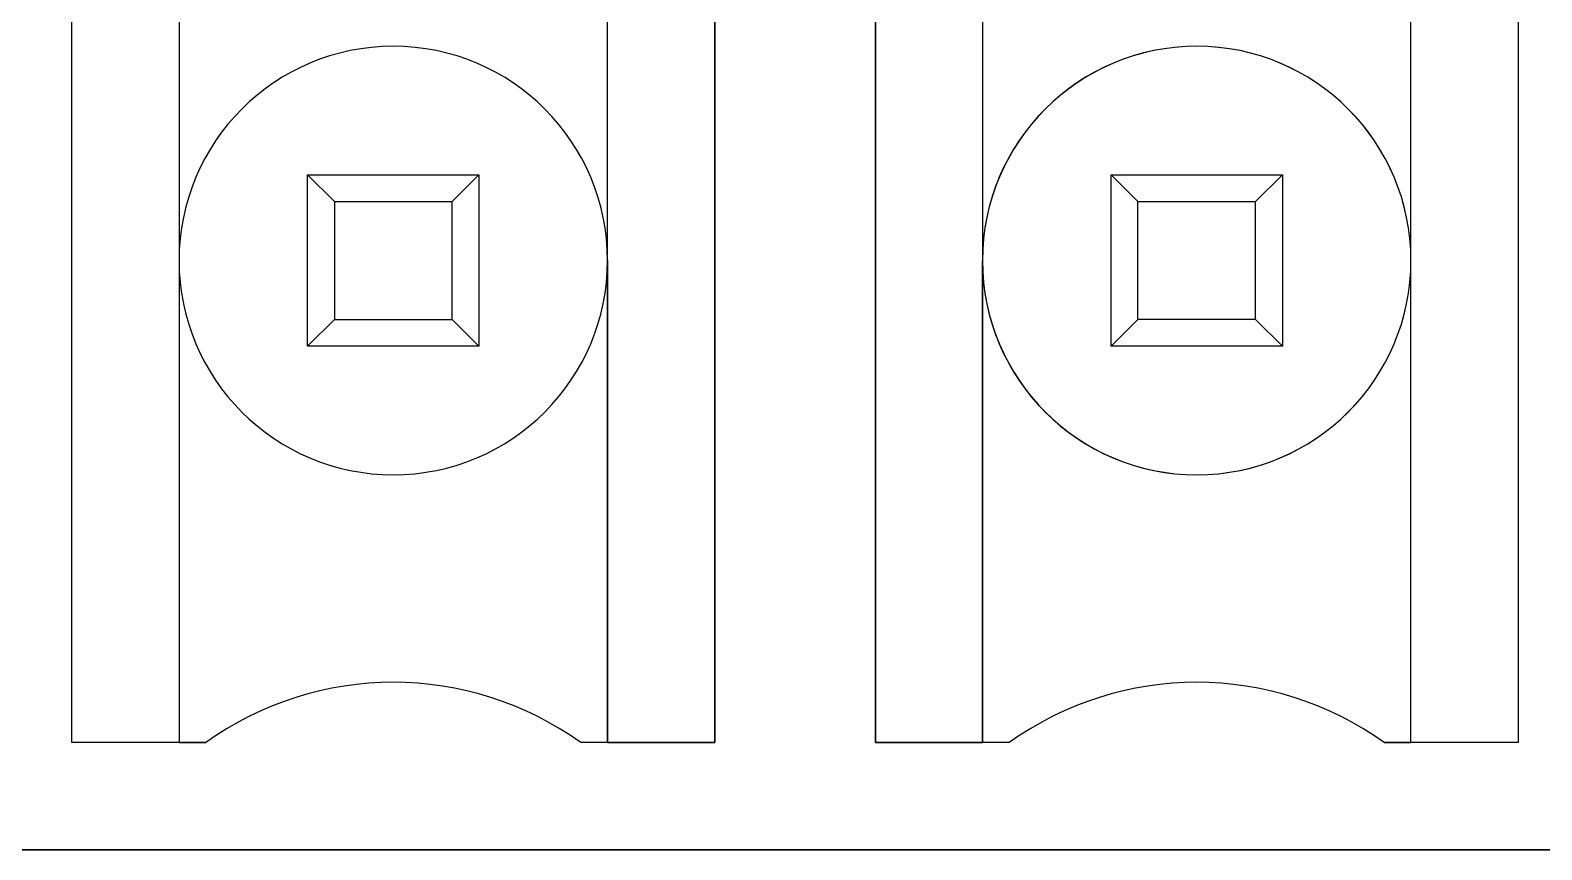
# Model space of a CAD drawing. Header units: millimetres. Extents: x -58 to 58, y -6 to 23.
# Drawn here: x 18.92 to 26.09, y 6.7 to 10.59 of the extents above; entities that cross this region are included whole.
import ezdxf

# ---------------------------------------------------------------- set-up
doc = ezdxf.new("R2010")
doc.units = ezdxf.units.MM
doc.header["$MEASUREMENT"] = 0
doc.layers.add('CL57_ASM', color=7, linetype='CONTINUOUS')

msp = doc.modelspace()

# ---------------------------------------------------------------- linework, layer by layer
at = {"layer": 'CL57_ASM'}
for p, q in [((19.1205, 7.208), (19.1205, 11.78)), ((19.1205, 7.208, -8.128), (19.1205, 11.78, -8.128)), ((19.1205, 7.208), (19.1205, 11.78)), ((19.1205, 7.208, -8.128), (19.1205, 11.78, -8.128)), ((19.1205, 7.208), (19.1205, 11.78)), ((19.1205, 7.208, -8.128), (19.1205, 11.78, -8.128)), ((19.1205, 7.208), (19.1205, 11.78)), ((19.1205, 7.208, -8.128), (19.1205, 11.78, -8.128)), ((19.1205, 7.208), (19.1205, 11.78)), ((19.1205, 7.208, -8.128), (19.1205, 11.78, -8.128)), ((19.1205, 7.208), (19.1205, 11.78)), ((19.1205, 7.208, -8.128), (19.1205, 11.78, -8.128)), ((19.6285, 11.78, -6.985), (19.6285, 9.494, -6.985)), ((19.6285, 11.78, -6.985), (19.6285, 9.494, -6.985)), ((19.6285, 11.78, -8.128), (19.6285, 7.208, -8.128)), ((19.6285, 11.78, -8.128), (19.6285, 7.208, -8.128)), ((19.6285, 11.78, -6.985), (19.6285, 9.494, -6.985)), ((19.6285, 11.78, -6.985), (19.6285, 9.494, -6.985)), ((19.6285, 11.78, -8.128), (19.6285, 7.208, -8.128)), ((19.6285, 11.78, -8.128), (19.6285, 7.208, -8.128)), ((19.6285, 11.78, -6.985), (19.6285, 9.494, -6.985)), ((19.6285, 11.78, -6.985), (19.6285, 9.494, -6.985)), ((19.6285, 11.78, -8.128), (19.6285, 7.208, -8.128)), ((19.6285, 11.78, -8.128), (19.6285, 7.208, -8.128)), ((21.6605, 9.494, -6.985), (21.6605, 11.78, -6.985)), ((21.6605, 9.494, -6.985), (21.6605, 11.78, -6.985)), ((21.6605, 7.208, -8.128), (21.6605, 11.78, -8.128)), ((21.6605, 7.208, -8.128), (21.6605, 11.78, -8.128)), ((21.6605, 9.494, -6.985), (21.6605, 11.78, -6.985)), ((21.6605, 9.494, -6.985), (21.6605, 11.78, -6.985)), ((21.6605, 7.208, -8.128), (21.6605, 11.78, -8.128)), ((21.6605, 7.208, -8.128), (21.6605, 11.78, -8.128)), ((21.6605, 9.494, -6.985), (21.6605, 11.78, -6.985)), ((21.6605, 9.494, -6.985), (21.6605, 11.78, -6.985)), ((21.6605, 7.208, -8.128), (21.6605, 11.78, -8.128)), ((21.6605, 7.208, -8.128), (21.6605, 11.78, -8.128)), ((22.1685, 11.78), (22.1685, 7.208)), ((22.1685, 7.208, -8.128), (22.1685, 11.78, -8.128)), ((22.1685, 11.78), (22.1685, 7.208)), ((22.1685, 7.208, -8.128), (22.1685, 11.78, -8.128)), ((22.1685, 11.78), (22.1685, 7.208)), ((22.1685, 7.208, -8.128), (22.1685, 11.78, -8.128)), ((22.1685, 11.78), (22.1685, 7.208)), ((22.1685, 7.208, -8.128), (22.1685, 11.78, -8.128)), ((22.1685, 11.78), (22.1685, 7.208)), ((22.1685, 7.208, -8.128), (22.1685, 11.78, -8.128)), ((22.1685, 11.78), (22.1685, 7.208)), ((22.1685, 7.208, -8.128), (22.1685, 11.78, -8.128)), ((22.9305, 7.208), (22.9305, 11.78)), ((22.9305, 11.78, -8.128), (22.9305, 7.208, -8.128)), ((22.9305, 7.208), (22.9305, 11.78)), ((22.9305, 11.78, -8.128), (22.9305, 7.208, -8.128)), ((22.9305, 7.208), (22.9305, 11.78)), ((22.9305, 11.78, -8.128), (22.9305, 7.208, -8.128)), ((22.9305, 7.208), (22.9305, 11.78)), ((22.9305, 11.78, -8.128), (22.9305, 7.208, -8.128)), ((22.9305, 7.208), (22.9305, 11.78)), ((22.9305, 11.78, -8.128), (22.9305, 7.208, -8.128)), ((22.9305, 7.208), (22.9305, 11.78)), ((22.9305, 11.78, -8.128), (22.9305, 7.208, -8.128)), ((23.4385, 11.78, -6.985), (23.4385, 9.49543, -6.985)), ((23.4385, 11.78, -8.128), (23.4385, 7.208, -8.128)), ((23.4385, 11.78, -6.985), (23.4385, 9.49543, -6.985)), ((23.4385, 11.78, -8.128), (23.4385, 7.208, -8.128)), ((23.4385, 11.78, -6.985), (23.4385, 9.49543, -6.985)), ((23.4385, 11.78, -8.128), (23.4385, 7.208, -8.128)), ((23.4385, 11.78, -6.985), (23.4385, 9.49543, -6.985)), ((23.4385, 11.78, -8.128), (23.4385, 7.208, -8.128)), ((23.4385, 11.78, -6.985), (23.4385, 9.49543, -6.985)), ((23.4385, 11.78, -8.128), (23.4385, 7.208, -8.128)), ((23.4385, 11.78, -6.985), (23.4385, 9.49543, -6.985)), ((23.4385, 11.78, -8.128), (23.4385, 7.208, -8.128)), ((25.4705, 9.494, -6.985), (25.4705, 11.78, -6.985)), ((25.4705, 9.494, -6.985), (25.4705, 11.78, -6.985)), ((25.4705, 7.208, -8.128), (25.4705, 11.78, -8.128)), ((25.4705, 7.208, -8.128), (25.4705, 11.78, -8.128)), ((25.4705, 9.494, -6.985), (25.4705, 11.78, -6.985)), ((25.4705, 9.494, -6.985), (25.4705, 11.78, -6.985)), ((25.4705, 7.208, -8.128), (25.4705, 11.78, -8.128)), ((25.4705, 7.208, -8.128), (25.4705, 11.78, -8.128)), ((25.4705, 9.494, -6.985), (25.4705, 11.78, -6.985)), ((25.4705, 9.494, -6.985), (25.4705, 11.78, -6.985)), ((25.4705, 7.208, -8.128), (25.4705, 11.78, -8.128)), ((25.4705, 7.208, -8.128), (25.4705, 11.78, -8.128)), ((25.9785, 11.78), (25.9785, 7.208)), ((25.9785, 11.78, -8.128), (25.9785, 7.208, -8.128)), ((25.9785, 11.78), (25.9785, 7.208)), ((25.9785, 11.78, -8.128), (25.9785, 7.208, -8.128)), ((25.9785, 11.78), (25.9785, 7.208)), ((25.9785, 11.78, -8.128), (25.9785, 7.208, -8.128)), ((25.9785, 11.78), (25.9785, 7.208)), ((25.9785, 11.78, -8.128), (25.9785, 7.208, -8.128)), ((25.9785, 11.78), (25.9785, 7.208)), ((25.9785, 11.78, -8.128), (25.9785, 7.208, -8.128)), ((25.9785, 11.78), (25.9785, 7.208)), ((25.9785, 11.78, -8.128), (25.9785, 7.208, -8.128)), ((20.2381, 9.0876, -5.969), (20.2381, 9.9004, -5.969)), ((20.2381, 9.9004, -5.969), (21.0509, 9.9004, -5.969)), ((20.2381, 9.0876, -5.969), (20.2381, 9.9004, -5.969)), ((20.2381, 9.9004, -2.032), (20.2381, 9.9004, -5.969)), ((20.2381, 9.0876, -2.032), (20.2381, 9.9004, -2.032)), ((20.2381, 9.9004, -2.032), (20.2381, 9.9004, -5.969)), ((20.2381, 9.9004, -2.032), (21.0509, 9.9004, -2.032)), ((20.2381, 9.9004, -5.969), (21.0509, 9.9004, -5.969)), ((20.2381, 9.9004, -2.032), (21.0509, 9.9004, -2.032)), ((20.2381, 9.9004, -2.032), (20.3651, 9.7734, -1.27)), ((20.2381, 9.0876, -2.032), (20.2381, 9.9004, -2.032)), ((20.2381, 9.9004, -2.032), (20.3651, 9.7734, -1.27)), ((20.2381, 9.0876, -5.969), (20.2381, 9.9004, -5.969)), ((20.2381, 9.9004, -5.969), (21.0509, 9.9004, -5.969)), ((20.2381, 9.0876, -5.969), (20.2381, 9.9004, -5.969)), ((20.2381, 9.9004, -2.032), (20.2381, 9.9004, -5.969)), ((20.2381, 9.0876, -2.032), (20.2381, 9.9004, -2.032)), ((20.2381, 9.9004, -2.032), (20.2381, 9.9004, -5.969)), ((20.2381, 9.9004, -2.032), (21.0509, 9.9004, -2.032)), ((20.2381, 9.9004, -5.969), (21.0509, 9.9004, -5.969)), ((20.2381, 9.9004, -2.032), (21.0509, 9.9004, -2.032)), ((20.2381, 9.9004, -2.032), (20.3651, 9.7734, -1.27)), ((20.2381, 9.0876, -2.032), (20.2381, 9.9004, -2.032)), ((20.2381, 9.9004, -2.032), (20.3651, 9.7734, -1.27)), ((20.2381, 9.0876, -5.969), (20.2381, 9.9004, -5.969)), ((20.2381, 9.9004, -5.969), (21.0509, 9.9004, -5.969)), ((20.2381, 9.0876, -5.969), (20.2381, 9.9004, -5.969)), ((20.2381, 9.9004, -2.032), (20.2381, 9.9004, -5.969)), ((20.2381, 9.0876, -2.032), (20.2381, 9.9004, -2.032)), ((20.2381, 9.9004, -2.032), (20.2381, 9.9004, -5.969)), ((20.2381, 9.9004, -2.032), (21.0509, 9.9004, -2.032)), ((20.2381, 9.9004, -5.969), (21.0509, 9.9004, -5.969)), ((20.2381, 9.9004, -2.032), (21.0509, 9.9004, -2.032)), ((20.2381, 9.9004, -2.032), (20.3651, 9.7734, -1.27)), ((20.2381, 9.0876, -2.032), (20.2381, 9.9004, -2.032)), ((20.2381, 9.9004, -2.032), (20.3651, 9.7734, -1.27)), ((20.9239, 9.7734, -1.27), (21.0509, 9.9004, -2.032)), ((20.9239, 9.7734, -1.27), (21.0509, 9.9004, -2.032)), ((20.9239, 9.7734, -1.27), (21.0509, 9.9004, -2.032)), ((20.9239, 9.7734, -1.27), (21.0509, 9.9004, -2.032)), ((20.9239, 9.7734, -1.27), (21.0509, 9.9004, -2.032)), ((20.9239, 9.7734, -1.27), (21.0509, 9.9004, -2.032)), ((21.0509, 9.9004, -5.969), (21.0509, 9.0876, -5.969)), ((21.0509, 9.9004, -5.969), (21.0509, 9.9004, -2.032)), ((21.0509, 9.9004, -2.032), (21.0509, 9.0876, -2.032)), ((21.0509, 9.9004, -5.969), (21.0509, 9.0876, -5.969)), ((21.0509, 9.9004, -5.969), (21.0509, 9.9004, -2.032)), ((21.0509, 9.9004, -2.032), (21.0509, 9.0876, -2.032)), ((21.0509, 9.9004, -5.969), (21.0509, 9.0876, -5.969)), ((21.0509, 9.9004, -5.969), (21.0509, 9.9004, -2.032)), ((21.0509, 9.9004, -2.032), (21.0509, 9.0876, -2.032)), ((21.0509, 9.9004, -5.969), (21.0509, 9.0876, -5.969)), ((21.0509, 9.9004, -5.969), (21.0509, 9.9004, -2.032)), ((21.0509, 9.9004, -2.032), (21.0509, 9.0876, -2.032)), ((21.0509, 9.9004, -5.969), (21.0509, 9.0876, -5.969)), ((21.0509, 9.9004, -5.969), (21.0509, 9.9004, -2.032)), ((21.0509, 9.9004, -2.032), (21.0509, 9.0876, -2.032)), ((21.0509, 9.9004, -5.969), (21.0509, 9.0876, -5.969)), ((21.0509, 9.9004, -5.969), (21.0509, 9.9004, -2.032)), ((21.0509, 9.9004, -2.032), (21.0509, 9.0876, -2.032)), ((24.0481, 9.9004, -5.969), (24.8609, 9.9004, -5.969)), ((24.0481, 9.0876, -5.969), (24.0481, 9.9004, -5.969)), ((24.0481, 9.0876, -5.969), (24.0481, 9.9004, -5.969)), ((24.0481, 9.9004, -2.032), (24.0481, 9.9004, -5.969)), ((24.0481, 9.0876, -2.032), (24.0481, 9.9004, -2.032)), ((24.0481, 9.9004, -2.032), (24.0481, 9.9004, -5.969)), ((24.0481, 9.9004, -2.032), (24.8609, 9.9004, -2.032)), ((24.0481, 9.9004, -5.969), (24.8609, 9.9004, -5.969)), ((24.0481, 9.0876, -2.032), (24.0481, 9.9004, -2.032)), ((24.1751, 9.7734, -1.27), (24.0481, 9.9004, -2.032)), ((24.0481, 9.9004, -2.032), (24.8609, 9.9004, -2.032)), ((24.1751, 9.7734, -1.27), (24.0481, 9.9004, -2.032)), ((24.0481, 9.9004, -5.969), (24.8609, 9.9004, -5.969)), ((24.0481, 9.0876, -5.969), (24.0481, 9.9004, -5.969)), ((24.0481, 9.0876, -5.969), (24.0481, 9.9004, -5.969)), ((24.0481, 9.9004, -2.032), (24.0481, 9.9004, -5.969)), ((24.0481, 9.0876, -2.032), (24.0481, 9.9004, -2.032)), ((24.0481, 9.9004, -2.032), (24.0481, 9.9004, -5.969)), ((24.0481, 9.9004, -2.032), (24.8609, 9.9004, -2.032)), ((24.0481, 9.9004, -5.969), (24.8609, 9.9004, -5.969)), ((24.0481, 9.0876, -2.032), (24.0481, 9.9004, -2.032)), ((24.1751, 9.7734, -1.27), (24.0481, 9.9004, -2.032)), ((24.0481, 9.9004, -2.032), (24.8609, 9.9004, -2.032)), ((24.1751, 9.7734, -1.27), (24.0481, 9.9004, -2.032)), ((24.0481, 9.9004, -5.969), (24.8609, 9.9004, -5.969)), ((24.0481, 9.0876, -5.969), (24.0481, 9.9004, -5.969)), ((24.0481, 9.0876, -5.969), (24.0481, 9.9004, -5.969)), ((24.0481, 9.9004, -2.032), (24.0481, 9.9004, -5.969)), ((24.0481, 9.0876, -2.032), (24.0481, 9.9004, -2.032)), ((24.0481, 9.9004, -2.032), (24.0481, 9.9004, -5.969)), ((24.0481, 9.9004, -2.032), (24.8609, 9.9004, -2.032)), ((24.0481, 9.9004, -5.969), (24.8609, 9.9004, -5.969)), ((24.0481, 9.0876, -2.032), (24.0481, 9.9004, -2.032)), ((24.1751, 9.7734, -1.27), (24.0481, 9.9004, -2.032)), ((24.0481, 9.9004, -2.032), (24.8609, 9.9004, -2.032)), ((24.1751, 9.7734, -1.27), (24.0481, 9.9004, -2.032)), ((24.7339, 9.7734, -1.27), (24.8609, 9.9004, -2.032)), ((24.7339, 9.7734, -1.27), (24.8609, 9.9004, -2.032)), ((24.7339, 9.7734, -1.27), (24.8609, 9.9004, -2.032)), ((24.7339, 9.7734, -1.27), (24.8609, 9.9004, -2.032)), ((24.7339, 9.7734, -1.27), (24.8609, 9.9004, -2.032)), ((24.7339, 9.7734, -1.27), (24.8609, 9.9004, -2.032)), ((24.8609, 9.9004, -5.969), (24.8609, 9.0876, -5.969)), ((24.8609, 9.9004, -2.032), (24.8609, 9.9004, -5.969)), ((24.8609, 9.9004, -2.032), (24.8609, 9.9004, -5.969)), ((24.8609, 9.9004, -2.032), (24.8609, 9.0876, -2.032)), ((24.8609, 9.9004, -5.969), (24.8609, 9.0876, -5.969)), ((24.8609, 9.9004, -2.032), (24.8609, 9.0876, -2.032)), ((24.8609, 9.9004, -5.969), (24.8609, 9.0876, -5.969)), ((24.8609, 9.9004, -2.032), (24.8609, 9.9004, -5.969)), ((24.8609, 9.9004, -2.032), (24.8609, 9.9004, -5.969)), ((24.8609, 9.9004, -2.032), (24.8609, 9.0876, -2.032)), ((24.8609, 9.9004, -5.969), (24.8609, 9.0876, -5.969)), ((24.8609, 9.9004, -2.032), (24.8609, 9.0876, -2.032)), ((24.8609, 9.9004, -5.969), (24.8609, 9.0876, -5.969)), ((24.8609, 9.9004, -2.032), (24.8609, 9.9004, -5.969)), ((24.8609, 9.9004, -2.032), (24.8609, 9.9004, -5.969)), ((24.8609, 9.9004, -2.032), (24.8609, 9.0876, -2.032)), ((24.8609, 9.9004, -5.969), (24.8609, 9.0876, -5.969)), ((24.8609, 9.9004, -2.032), (24.8609, 9.0876, -2.032)), ((20.3651, 9.7734, -1.27), (20.9239, 9.7734, -1.27)), ((20.3651, 9.7734, -1.27), (20.3651, 9.2146, -1.27)), ((20.3651, 9.7734, -1.27), (20.9239, 9.7734, -1.27)), ((20.3651, 9.7734, -1.27), (20.3651, 9.2146, -1.27)), ((20.3651, 9.7734, -1.27), (20.9239, 9.7734, -1.27)), ((20.3651, 9.7734, -1.27), (20.3651, 9.2146, -1.27)), ((20.3651, 9.7734, -1.27), (20.9239, 9.7734, -1.27)), ((20.3651, 9.7734, -1.27), (20.3651, 9.2146, -1.27)), ((20.3651, 9.7734, -1.27), (20.9239, 9.7734, -1.27)), ((20.3651, 9.7734, -1.27), (20.3651, 9.2146, -1.27)), ((20.3651, 9.7734, -1.27), (20.9239, 9.7734, -1.27)), ((20.3651, 9.7734, -1.27), (20.3651, 9.2146, -1.27)), ((20.9239, 9.2146, -1.27), (20.9239, 9.7734, -1.27)), ((20.9239, 9.2146, -1.27), (20.9239, 9.7734, -1.27)), ((20.9239, 9.2146, -1.27), (20.9239, 9.7734, -1.27)), ((20.9239, 9.2146, -1.27), (20.9239, 9.7734, -1.27)), ((20.9239, 9.2146, -1.27), (20.9239, 9.7734, -1.27)), ((20.9239, 9.2146, -1.27), (20.9239, 9.7734, -1.27)), ((24.1751, 9.2146, -1.27), (24.1751, 9.7734, -1.27)), ((24.1751, 9.7734, -1.27), (24.7339, 9.7734, -1.27)), ((24.1751, 9.2146, -1.27), (24.1751, 9.7734, -1.27)), ((24.1751, 9.7734, -1.27), (24.7339, 9.7734, -1.27)), ((24.1751, 9.2146, -1.27), (24.1751, 9.7734, -1.27)), ((24.1751, 9.7734, -1.27), (24.7339, 9.7734, -1.27)), ((24.1751, 9.2146, -1.27), (24.1751, 9.7734, -1.27)), ((24.1751, 9.7734, -1.27), (24.7339, 9.7734, -1.27)), ((24.1751, 9.2146, -1.27), (24.1751, 9.7734, -1.27)), ((24.1751, 9.7734, -1.27), (24.7339, 9.7734, -1.27)), ((24.1751, 9.2146, -1.27), (24.1751, 9.7734, -1.27)), ((24.1751, 9.7734, -1.27), (24.7339, 9.7734, -1.27)), ((24.7339, 9.2146, -1.27), (24.7339, 9.7734, -1.27)), ((24.7339, 9.2146, -1.27), (24.7339, 9.7734, -1.27)), ((24.7339, 9.2146, -1.27), (24.7339, 9.7734, -1.27)), ((24.7339, 9.2146, -1.27), (24.7339, 9.7734, -1.27)), ((24.7339, 9.2146, -1.27), (24.7339, 9.7734, -1.27)), ((24.7339, 9.2146, -1.27), (24.7339, 9.7734, -1.27)), ((19.6285, 9.494, -6.985), (19.6285, 7.208, -6.985)), ((19.6285, 9.494, -6.985), (19.6285, 7.208, -6.985)), ((19.6285, 9.494, -5.969), (19.6285, 9.494, -6.985)), ((19.6285, 9.494, -5.969), (19.6285, 9.494, -6.985)), ((19.6285, 9.494, -6.985), (19.6285, 7.208, -6.985)), ((19.6285, 9.494, -6.985), (19.6285, 7.208, -6.985)), ((19.6285, 9.494, -5.969), (19.6285, 9.494, -6.985)), ((19.6285, 9.494, -5.969), (19.6285, 9.494, -6.985)), ((19.6285, 9.494, -6.985), (19.6285, 7.208, -6.985)), ((19.6285, 9.494, -6.985), (19.6285, 7.208, -6.985)), ((19.6285, 9.494, -5.969), (19.6285, 9.494, -6.985)), ((19.6285, 9.494, -5.969), (19.6285, 9.494, -6.985)), ((21.6605, 9.494, -6.985), (21.6605, 7.208, -6.985)), ((21.6605, 9.494, -6.985), (21.6605, 7.208, -6.985)), ((21.6605, 9.494, -6.985), (21.6605, 9.494, -5.969)), ((21.6605, 9.494, -6.985), (21.6605, 9.494, -5.969)), ((21.6605, 9.494, -6.985), (21.6605, 7.208, -6.985)), ((21.6605, 9.494, -6.985), (21.6605, 7.208, -6.985)), ((21.6605, 9.494, -6.985), (21.6605, 9.494, -5.969)), ((21.6605, 9.494, -6.985), (21.6605, 9.494, -5.969)), ((21.6605, 9.494, -6.985), (21.6605, 7.208, -6.985)), ((21.6605, 9.494, -6.985), (21.6605, 7.208, -6.985)), ((21.6605, 9.494, -6.985), (21.6605, 9.494, -5.969)), ((21.6605, 9.494, -6.985), (21.6605, 9.494, -5.969)), ((23.4385, 9.494, -5.969), (23.4385, 9.494, -6.985)), ((23.4385, 9.494, -5.969), (23.4385, 9.494, -6.985)), ((23.4385, 9.494, -5.969), (23.4385, 9.494, -6.985)), ((23.4385, 9.494, -5.969), (23.4385, 9.494, -6.985)), ((23.4385, 9.494, -5.969), (23.4385, 9.494, -6.985)), ((23.4385, 9.494, -5.969), (23.4385, 9.494, -6.985)), ((23.4385, 7.208, -6.985), (23.4385, 9.49257, -6.985)), ((23.4385, 7.208, -6.985), (23.4385, 9.49257, -6.985)), ((23.4385, 7.208, -6.985), (23.4385, 9.49257, -6.985)), ((23.4385, 7.208, -6.985), (23.4385, 9.49257, -6.985)), ((23.4385, 7.208, -6.985), (23.4385, 9.49257, -6.985)), ((23.4385, 7.208, -6.985), (23.4385, 9.49257, -6.985)), ((25.4705, 7.208, -6.985), (25.4705, 9.494, -6.985)), ((25.4705, 7.208, -6.985), (25.4705, 9.494, -6.985)), ((25.4705, 9.494, -6.985), (25.4705, 9.494, -5.969)), ((25.4705, 9.494, -6.985), (25.4705, 9.494, -5.969)), ((25.4705, 7.208, -6.985), (25.4705, 9.494, -6.985)), ((25.4705, 7.208, -6.985), (25.4705, 9.494, -6.985)), ((25.4705, 9.494, -6.985), (25.4705, 9.494, -5.969)), ((25.4705, 9.494, -6.985), (25.4705, 9.494, -5.969)), ((25.4705, 7.208, -6.985), (25.4705, 9.494, -6.985)), ((25.4705, 7.208, -6.985), (25.4705, 9.494, -6.985)), ((25.4705, 9.494, -6.985), (25.4705, 9.494, -5.969)), ((25.4705, 9.494, -6.985), (25.4705, 9.494, -5.969)), ((20.3651, 9.2146, -1.27), (20.2381, 9.0876, -2.032)), ((20.3651, 9.2146, -1.27), (20.2381, 9.0876, -2.032)), ((20.3651, 9.2146, -1.27), (20.2381, 9.0876, -2.032)), ((20.3651, 9.2146, -1.27), (20.2381, 9.0876, -2.032)), ((20.3651, 9.2146, -1.27), (20.2381, 9.0876, -2.032)), ((20.3651, 9.2146, -1.27), (20.2381, 9.0876, -2.032)), ((20.3651, 9.2146, -1.27), (20.9239, 9.2146, -1.27)), ((20.3651, 9.2146, -1.27), (20.9239, 9.2146, -1.27)), ((20.3651, 9.2146, -1.27), (20.9239, 9.2146, -1.27)), ((20.3651, 9.2146, -1.27), (20.9239, 9.2146, -1.27)), ((20.3651, 9.2146, -1.27), (20.9239, 9.2146, -1.27)), ((20.3651, 9.2146, -1.27), (20.9239, 9.2146, -1.27)), ((20.9239, 9.2146, -1.27), (21.0509, 9.0876, -2.032)), ((20.9239, 9.2146, -1.27), (21.0509, 9.0876, -2.032)), ((20.9239, 9.2146, -1.27), (21.0509, 9.0876, -2.032)), ((20.9239, 9.2146, -1.27), (21.0509, 9.0876, -2.032)), ((20.9239, 9.2146, -1.27), (21.0509, 9.0876, -2.032)), ((20.9239, 9.2146, -1.27), (21.0509, 9.0876, -2.032)), ((24.1751, 9.2146, -1.27), (24.0481, 9.0876, -2.032)), ((24.1751, 9.2146, -1.27), (24.0481, 9.0876, -2.032)), ((24.1751, 9.2146, -1.27), (24.0481, 9.0876, -2.032)), ((24.1751, 9.2146, -1.27), (24.0481, 9.0876, -2.032)), ((24.1751, 9.2146, -1.27), (24.0481, 9.0876, -2.032)), ((24.1751, 9.2146, -1.27), (24.0481, 9.0876, -2.032)), ((24.7339, 9.2146, -1.27), (24.1751, 9.2146, -1.27)), ((24.7339, 9.2146, -1.27), (24.1751, 9.2146, -1.27)), ((24.7339, 9.2146, -1.27), (24.1751, 9.2146, -1.27)), ((24.7339, 9.2146, -1.27), (24.1751, 9.2146, -1.27)), ((24.7339, 9.2146, -1.27), (24.1751, 9.2146, -1.27)), ((24.7339, 9.2146, -1.27), (24.1751, 9.2146, -1.27)), ((24.8609, 9.0876, -2.032), (24.7339, 9.2146, -1.27)), ((24.8609, 9.0876, -2.032), (24.7339, 9.2146, -1.27)), ((24.8609, 9.0876, -2.032), (24.7339, 9.2146, -1.27)), ((24.8609, 9.0876, -2.032), (24.7339, 9.2146, -1.27)), ((24.8609, 9.0876, -2.032), (24.7339, 9.2146, -1.27)), ((24.8609, 9.0876, -2.032), (24.7339, 9.2146, -1.27)), ((21.0509, 9.0876, -5.969), (20.2381, 9.0876, -5.969)), ((21.0509, 9.0876, -5.969), (20.2381, 9.0876, -5.969)), ((20.2381, 9.0876, -2.032), (20.2381, 9.0876, -5.969)), ((21.0509, 9.0876, -2.032), (20.2381, 9.0876, -2.032)), ((20.2381, 9.0876, -2.032), (20.2381, 9.0876, -5.969)), ((21.0509, 9.0876, -2.032), (20.2381, 9.0876, -2.032)), ((21.0509, 9.0876, -5.969), (20.2381, 9.0876, -5.969)), ((21.0509, 9.0876, -5.969), (20.2381, 9.0876, -5.969)), ((20.2381, 9.0876, -2.032), (20.2381, 9.0876, -5.969)), ((21.0509, 9.0876, -2.032), (20.2381, 9.0876, -2.032)), ((20.2381, 9.0876, -2.032), (20.2381, 9.0876, -5.969)), ((21.0509, 9.0876, -2.032), (20.2381, 9.0876, -2.032)), ((21.0509, 9.0876, -5.969), (20.2381, 9.0876, -5.969)), ((21.0509, 9.0876, -5.969), (20.2381, 9.0876, -5.969)), ((20.2381, 9.0876, -2.032), (20.2381, 9.0876, -5.969)), ((21.0509, 9.0876, -2.032), (20.2381, 9.0876, -2.032)), ((20.2381, 9.0876, -2.032), (20.2381, 9.0876, -5.969)), ((21.0509, 9.0876, -2.032), (20.2381, 9.0876, -2.032)), ((21.0509, 9.0876, -2.032), (21.0509, 9.0876, -5.969)), ((21.0509, 9.0876, -2.032), (21.0509, 9.0876, -5.969)), ((21.0509, 9.0876, -2.032), (21.0509, 9.0876, -5.969)), ((21.0509, 9.0876, -2.032), (21.0509, 9.0876, -5.969)), ((21.0509, 9.0876, -2.032), (21.0509, 9.0876, -5.969)), ((21.0509, 9.0876, -2.032), (21.0509, 9.0876, -5.969)), ((24.8609, 9.0876, -5.969), (24.0481, 9.0876, -5.969)), ((24.0481, 9.0876, -5.969), (24.0481, 9.0876, -2.032)), ((24.8609, 9.0876, -5.969), (24.0481, 9.0876, -5.969)), ((24.0481, 9.0876, -5.969), (24.0481, 9.0876, -2.032)), ((24.8609, 9.0876, -2.032), (24.0481, 9.0876, -2.032)), ((24.8609, 9.0876, -2.032), (24.0481, 9.0876, -2.032)), ((24.8609, 9.0876, -5.969), (24.0481, 9.0876, -5.969)), ((24.0481, 9.0876, -5.969), (24.0481, 9.0876, -2.032)), ((24.8609, 9.0876, -5.969), (24.0481, 9.0876, -5.969)), ((24.0481, 9.0876, -5.969), (24.0481, 9.0876, -2.032)), ((24.8609, 9.0876, -2.032), (24.0481, 9.0876, -2.032)), ((24.8609, 9.0876, -2.032), (24.0481, 9.0876, -2.032)), ((24.8609, 9.0876, -5.969), (24.0481, 9.0876, -5.969)), ((24.0481, 9.0876, -5.969), (24.0481, 9.0876, -2.032)), ((24.8609, 9.0876, -5.969), (24.0481, 9.0876, -5.969)), ((24.0481, 9.0876, -5.969), (24.0481, 9.0876, -2.032)), ((24.8609, 9.0876, -2.032), (24.0481, 9.0876, -2.032)), ((24.8609, 9.0876, -2.032), (24.0481, 9.0876, -2.032)), ((24.8609, 9.0876, -2.032), (24.8609, 9.0876, -5.969)), ((24.8609, 9.0876, -2.032), (24.8609, 9.0876, -5.969)), ((24.8609, 9.0876, -2.032), (24.8609, 9.0876, -5.969)), ((24.8609, 9.0876, -2.032), (24.8609, 9.0876, -5.969)), ((24.8609, 9.0876, -2.032), (24.8609, 9.0876, -5.969)), ((24.8609, 9.0876, -2.032), (24.8609, 9.0876, -5.969)), ((19.7555, 7.208), (19.1205, 7.208)), ((19.6285, 7.208, -8.128), (19.1205, 7.208, -8.128)), ((19.1205, 7.208, -8.128), (19.1205, 7.208)), ((19.7555, 7.208), (19.1205, 7.208)), ((19.1205, 7.208, -8.128), (19.1205, 7.208)), ((19.6285, 7.208, -8.128), (19.1205, 7.208, -8.128)), ((19.7555, 7.208), (19.1205, 7.208)), ((19.6285, 7.208, -8.128), (19.1205, 7.208, -8.128)), ((19.1205, 7.208, -8.128), (19.1205, 7.208)), ((19.7555, 7.208), (19.1205, 7.208)), ((19.1205, 7.208, -8.128), (19.1205, 7.208)), ((19.6285, 7.208, -8.128), (19.1205, 7.208, -8.128)), ((19.7555, 7.208), (19.1205, 7.208)), ((19.6285, 7.208, -8.128), (19.1205, 7.208, -8.128)), ((19.1205, 7.208, -8.128), (19.1205, 7.208)), ((19.7555, 7.208), (19.1205, 7.208)), ((19.1205, 7.208, -8.128), (19.1205, 7.208)), ((19.6285, 7.208, -8.128), (19.1205, 7.208, -8.128)), ((19.6285, 7.208, -6.985), (19.7555, 7.208, -6.985)), ((19.6285, 7.208, -6.985), (19.7555, 7.208, -6.985)), ((19.6285, 7.208, -6.985), (19.6285, 7.208, -8.128)), ((19.6285, 7.208, -6.985), (19.6285, 7.208, -8.128)), ((19.6285, 7.208, -6.985), (19.7555, 7.208, -6.985)), ((19.6285, 7.208, -6.985), (19.7555, 7.208, -6.985)), ((19.6285, 7.208, -6.985), (19.6285, 7.208, -8.128)), ((19.6285, 7.208, -6.985), (19.6285, 7.208, -8.128)), ((19.6285, 7.208, -6.985), (19.7555, 7.208, -6.985)), ((19.6285, 7.208, -6.985), (19.7555, 7.208, -6.985)), ((19.6285, 7.208, -6.985), (19.6285, 7.208, -8.128)), ((19.6285, 7.208, -6.985), (19.6285, 7.208, -8.128)), ((19.7555, 7.208, -6.985), (19.7555, 7.208)), ((19.7555, 7.208, -6.985), (19.7555, 7.208)), ((19.7555, 7.208, -6.985), (19.7555, 7.208)), ((19.7555, 7.208, -6.985), (19.7555, 7.208)), ((19.7555, 7.208, -6.985), (19.7555, 7.208)), ((19.7555, 7.208, -6.985), (19.7555, 7.208)), ((22.1685, 7.208), (21.5335, 7.208)), ((21.6605, 7.208, -6.985), (21.5335, 7.208, -6.985)), ((21.5335, 7.208, -6.985), (21.5335, 7.208)), ((22.1685, 7.208), (21.5335, 7.208)), ((21.5335, 7.208, -6.985), (21.5335, 7.208)), ((21.6605, 7.208, -6.985), (21.5335, 7.208, -6.985)), ((22.1685, 7.208), (21.5335, 7.208)), ((21.6605, 7.208, -6.985), (21.5335, 7.208, -6.985)), ((21.5335, 7.208, -6.985), (21.5335, 7.208)), ((22.1685, 7.208), (21.5335, 7.208)), ((21.5335, 7.208, -6.985), (21.5335, 7.208)), ((21.6605, 7.208, -6.985), (21.5335, 7.208, -6.985)), ((22.1685, 7.208), (21.5335, 7.208)), ((21.6605, 7.208, -6.985), (21.5335, 7.208, -6.985)), ((21.5335, 7.208, -6.985), (21.5335, 7.208)), ((22.1685, 7.208), (21.5335, 7.208)), ((21.5335, 7.208, -6.985), (21.5335, 7.208)), ((21.6605, 7.208, -6.985), (21.5335, 7.208, -6.985)), ((21.6605, 7.208, -6.985), (21.6605, 7.208, -8.128)), ((21.6605, 7.208, -8.128), (22.1685, 7.208, -8.128)), ((21.6605, 7.208, -8.128), (22.1685, 7.208, -8.128)), ((21.6605, 7.208, -6.985), (21.6605, 7.208, -8.128)), ((21.6605, 7.208, -6.985), (21.6605, 7.208, -8.128)), ((21.6605, 7.208, -8.128), (22.1685, 7.208, -8.128)), ((21.6605, 7.208, -8.128), (22.1685, 7.208, -8.128)), ((21.6605, 7.208, -6.985), (21.6605, 7.208, -8.128)), ((21.6605, 7.208, -6.985), (21.6605, 7.208, -8.128)), ((21.6605, 7.208, -8.128), (22.1685, 7.208, -8.128)), ((21.6605, 7.208, -8.128), (22.1685, 7.208, -8.128)), ((21.6605, 7.208, -6.985), (21.6605, 7.208, -8.128)), ((22.1685, 7.208, -8.128), (22.1685, 7.208)), ((22.1685, 7.208, -8.128), (22.1685, 7.208)), ((22.1685, 7.208, -8.128), (22.1685, 7.208)), ((22.1685, 7.208, -8.128), (22.1685, 7.208)), ((22.1685, 7.208, -8.128), (22.1685, 7.208)), ((22.1685, 7.208, -8.128), (22.1685, 7.208)), ((23.5655, 7.208), (22.9305, 7.208)), ((22.9305, 7.208, -8.128), (23.4385, 7.208, -8.128)), ((22.9305, 7.208, -8.128), (23.4385, 7.208, -8.128)), ((22.9305, 7.208, -8.128), (22.9305, 7.208)), ((23.5655, 7.208), (22.9305, 7.208)), ((22.9305, 7.208, -8.128), (22.9305, 7.208)), ((23.5655, 7.208), (22.9305, 7.208)), ((22.9305, 7.208, -8.128), (23.4385, 7.208, -8.128)), ((22.9305, 7.208, -8.128), (23.4385, 7.208, -8.128)), ((22.9305, 7.208, -8.128), (22.9305, 7.208)), ((23.5655, 7.208), (22.9305, 7.208)), ((22.9305, 7.208, -8.128), (22.9305, 7.208)), ((23.5655, 7.208), (22.9305, 7.208)), ((22.9305, 7.208, -8.128), (23.4385, 7.208, -8.128)), ((22.9305, 7.208, -8.128), (23.4385, 7.208, -8.128)), ((22.9305, 7.208, -8.128), (22.9305, 7.208)), ((23.5655, 7.208), (22.9305, 7.208)), ((22.9305, 7.208, -8.128), (22.9305, 7.208)), ((23.4385, 7.208, -8.128), (23.4385, 7.208, -6.985)), ((23.5655, 7.208, -6.985), (23.4385, 7.208, -6.985)), ((23.4385, 7.208, -8.128), (23.4385, 7.208, -6.985)), ((23.5655, 7.208, -6.985), (23.4385, 7.208, -6.985)), ((23.4385, 7.208, -8.128), (23.4385, 7.208, -6.985)), ((23.5655, 7.208, -6.985), (23.4385, 7.208, -6.985)), ((23.4385, 7.208, -8.128), (23.4385, 7.208, -6.985)), ((23.5655, 7.208, -6.985), (23.4385, 7.208, -6.985)), ((23.4385, 7.208, -8.128), (23.4385, 7.208, -6.985)), ((23.5655, 7.208, -6.985), (23.4385, 7.208, -6.985)), ((23.4385, 7.208, -8.128), (23.4385, 7.208, -6.985)), ((23.5655, 7.208, -6.985), (23.4385, 7.208, -6.985)), ((23.5655, 7.208), (23.5655, 7.208, -6.985)), ((23.5655, 7.208), (23.5655, 7.208, -6.985)), ((23.5655, 7.208), (23.5655, 7.208, -6.985)), ((23.5655, 7.208), (23.5655, 7.208, -6.985)), ((23.5655, 7.208), (23.5655, 7.208, -6.985)), ((23.5655, 7.208), (23.5655, 7.208, -6.985)), ((25.9785, 7.208), (25.3435, 7.208)), ((25.3435, 7.208, -6.985), (25.4705, 7.208, -6.985)), ((25.9785, 7.208), (25.3435, 7.208)), ((25.3435, 7.208, -6.985), (25.4705, 7.208, -6.985)), ((25.3435, 7.208, -6.985), (25.3435, 7.208)), ((25.3435, 7.208, -6.985), (25.3435, 7.208)), ((25.9785, 7.208), (25.3435, 7.208)), ((25.3435, 7.208, -6.985), (25.4705, 7.208, -6.985)), ((25.9785, 7.208), (25.3435, 7.208)), ((25.3435, 7.208, -6.985), (25.4705, 7.208, -6.985)), ((25.3435, 7.208, -6.985), (25.3435, 7.208)), ((25.3435, 7.208, -6.985), (25.3435, 7.208)), ((25.9785, 7.208), (25.3435, 7.208)), ((25.3435, 7.208, -6.985), (25.4705, 7.208, -6.985)), ((25.9785, 7.208), (25.3435, 7.208)), ((25.3435, 7.208, -6.985), (25.4705, 7.208, -6.985)), ((25.3435, 7.208, -6.985), (25.3435, 7.208)), ((25.3435, 7.208, -6.985), (25.3435, 7.208)), ((25.9785, 7.208, -8.128), (25.4705, 7.208, -8.128)), ((25.4705, 7.208, -8.128), (25.4705, 7.208, -6.985)), ((25.4705, 7.208, -8.128), (25.4705, 7.208, -6.985)), ((25.9785, 7.208, -8.128), (25.4705, 7.208, -8.128)), ((25.9785, 7.208, -8.128), (25.4705, 7.208, -8.128)), ((25.4705, 7.208, -8.128), (25.4705, 7.208, -6.985)), ((25.4705, 7.208, -8.128), (25.4705, 7.208, -6.985)), ((25.9785, 7.208, -8.128), (25.4705, 7.208, -8.128)), ((25.9785, 7.208, -8.128), (25.4705, 7.208, -8.128)), ((25.4705, 7.208, -8.128), (25.4705, 7.208, -6.985)), ((25.4705, 7.208, -8.128), (25.4705, 7.208, -6.985)), ((25.9785, 7.208, -8.128), (25.4705, 7.208, -8.128)), ((25.9785, 7.208), (25.9785, 7.208, -8.128)), ((25.9785, 7.208), (25.9785, 7.208, -8.128)), ((25.9785, 7.208), (25.9785, 7.208, -8.128)), ((25.9785, 7.208), (25.9785, 7.208, -8.128)), ((25.9785, 7.208), (25.9785, 7.208, -8.128)), ((25.9785, 7.208), (25.9785, 7.208, -8.128)), ((47.5, 6.7, -64.7), (-47.5, 6.7, -64.7)), ((47.5, 6.7, -64.7), (-47.5, 6.7, -64.7)), ((47.5, 6.7, -64.7), (-47.5, 6.7, -64.7)), ((47.5, 6.7, -64.7), (-47.5, 6.7, -64.7)), ((47.5, 6.7, -64.7), (-47.5, 6.7, -64.7)), ((47.5, 6.7, -64.7), (-47.5, 6.7, -64.7)), ((10.421, 6.7), (42.2, 6.7)), ((42.298, 6.7, -2), (10.421, 6.7, -2)), ((10.421, 6.7, -9.144), (42.298, 6.7, -9.144)), ((10.421, 6.7, -9.144), (42.298, 6.7, -9.144)), ((42.298, 6.7, -2), (10.421, 6.7, -2)), ((10.421, 6.7), (42.2, 6.7)), ((10.421, 6.7), (42.2, 6.7)), ((42.298, 6.7, -2), (10.421, 6.7, -2)), ((10.421, 6.7, -9.144), (42.298, 6.7, -9.144)), ((10.421, 6.7, -9.144), (42.298, 6.7, -9.144)), ((42.298, 6.7, -2), (10.421, 6.7, -2)), ((10.421, 6.7), (42.2, 6.7)), ((10.421, 6.7), (42.2, 6.7)), ((42.298, 6.7, -2), (10.421, 6.7, -2)), ((10.421, 6.7, -9.144), (42.298, 6.7, -9.144)), ((10.421, 6.7, -9.144), (42.298, 6.7, -9.144)), ((42.298, 6.7, -2), (10.421, 6.7, -2)), ((10.421, 6.7), (42.2, 6.7))]:
    msp.add_line(p, q, dxfattribs=at)
for centre, radius, start, end in [((20.6445, 9.494, -6.985), 1.016, 0, 180), ((20.6445, 9.494, -6.985), 1.016, 0, 180), ((20.6445, 9.494, -5.969), 1.016, 0, 180), ((20.6445, 9.494, -5.969), 1.016, 0, 180), ((20.6445, 9.494, -6.985), 1.016, 0, 180), ((20.6445, 9.494, -6.985), 1.016, 0, 180), ((20.6445, 9.494, -5.969), 1.016, 0, 180), ((20.6445, 9.494, -5.969), 1.016, 0, 180), ((20.6445, 9.494, -6.985), 1.016, 0, 180), ((20.6445, 9.494, -6.985), 1.016, 0, 180), ((20.6445, 9.494, -5.969), 1.016, 0, 180), ((20.6445, 9.494, -5.969), 1.016, 0, 180), ((24.4545, 9.494, -5.969), 1.016, 0, 180), ((24.4545, 9.494, -5.969), 1.016, 0, 180), ((24.4545, 9.494, -5.969), 1.016, 0, 180), ((24.4545, 9.494, -5.969), 1.016, 0, 180), ((24.4545, 9.494, -5.969), 1.016, 0, 180), ((24.4545, 9.494, -5.969), 1.016, 0, 180), ((24.4545, 9.494, -6.985), 1.016, 0, 179.92), ((24.4545, 9.494, -6.985), 1.016, 0, 179.92), ((24.4545, 9.494, -6.985), 1.016, 0, 179.92), ((24.4545, 9.494, -6.985), 1.016, 0, 179.92), ((24.4545, 9.494, -6.985), 1.016, 0, 179.92), ((24.4545, 9.494, -6.985), 1.016, 0, 179.92), ((20.6445, 9.494, -6.985), 1.016, 180, 0), ((20.6445, 9.494, -5.969), 1.016, 180, 0), ((20.6445, 9.494, -6.985), 1.016, 180, 0), ((20.6445, 9.494, -5.969), 1.016, 180, 0), ((20.6445, 9.494, -6.985), 1.016, 180, 0), ((20.6445, 9.494, -5.969), 1.016, 180, 0), ((20.6445, 9.494, -6.985), 1.016, 180, 0), ((20.6445, 9.494, -5.969), 1.016, 180, 0), ((20.6445, 9.494, -6.985), 1.016, 180, 0), ((20.6445, 9.494, -5.969), 1.016, 180, 0), ((20.6445, 9.494, -6.985), 1.016, 180, 0), ((20.6445, 9.494, -5.969), 1.016, 180, 0), ((24.4545, 9.494, -5.969), 1.016, 180, 0), ((24.4545, 9.494, -5.969), 1.016, 180, 0), ((24.4545, 9.494, -5.969), 1.016, 180, 0), ((24.4545, 9.494, -5.969), 1.016, 180, 0), ((24.4545, 9.494, -5.969), 1.016, 180, 0), ((24.4545, 9.494, -5.969), 1.016, 180, 0), ((24.4545, 9.494, -6.985), 1.016, -179.92, 0), ((24.4545, 9.494, -6.985), 1.016, -179.92, 0), ((24.4545, 9.494, -6.985), 1.016, -179.92, 0), ((24.4545, 9.494, -6.985), 1.016, -179.92, 0), ((24.4545, 9.494, -6.985), 1.016, -179.92, 0), ((24.4545, 9.494, -6.985), 1.016, -179.92, 0), ((20.6445, 5.97016), 1.524, 54.3147, 125.685), ((20.6445, 5.97016, -6.985), 1.524, 54.3147, 125.685), ((20.6445, 5.97016), 1.524, 54.3147, 125.685), ((20.6445, 5.97016, -6.985), 1.524, 54.3147, 125.685), ((20.6445, 5.97016), 1.524, 54.3147, 125.685), ((20.6445, 5.97016, -6.985), 1.524, 54.3147, 125.685), ((20.6445, 5.97016), 1.524, 54.3147, 125.685), ((20.6445, 5.97016, -6.985), 1.524, 54.3147, 125.685), ((20.6445, 5.97016), 1.524, 54.3147, 125.685), ((20.6445, 5.97016, -6.985), 1.524, 54.3147, 125.685), ((20.6445, 5.97016), 1.524, 54.3147, 125.685), ((20.6445, 5.97016, -6.985), 1.524, 54.3147, 125.685), ((24.4545, 5.97016), 1.524, 54.3147, 125.685), ((24.4545, 5.97016, -6.985), 1.524, 54.3147, 125.685), ((24.4545, 5.97016, -6.985), 1.524, 54.3147, 125.685), ((24.4545, 5.97016), 1.524, 54.3147, 125.685), ((24.4545, 5.97016), 1.524, 54.3147, 125.685), ((24.4545, 5.97016, -6.985), 1.524, 54.3147, 125.685), ((24.4545, 5.97016, -6.985), 1.524, 54.3147, 125.685), ((24.4545, 5.97016), 1.524, 54.3147, 125.685), ((24.4545, 5.97016), 1.524, 54.3147, 125.685), ((24.4545, 5.97016, -6.985), 1.524, 54.3147, 125.685), ((24.4545, 5.97016, -6.985), 1.524, 54.3147, 125.685), ((24.4545, 5.97016), 1.524, 54.3147, 125.685)]:
    msp.add_arc(centre, radius, start, end, dxfattribs=at)

doc.saveas('drawing.dxf')
